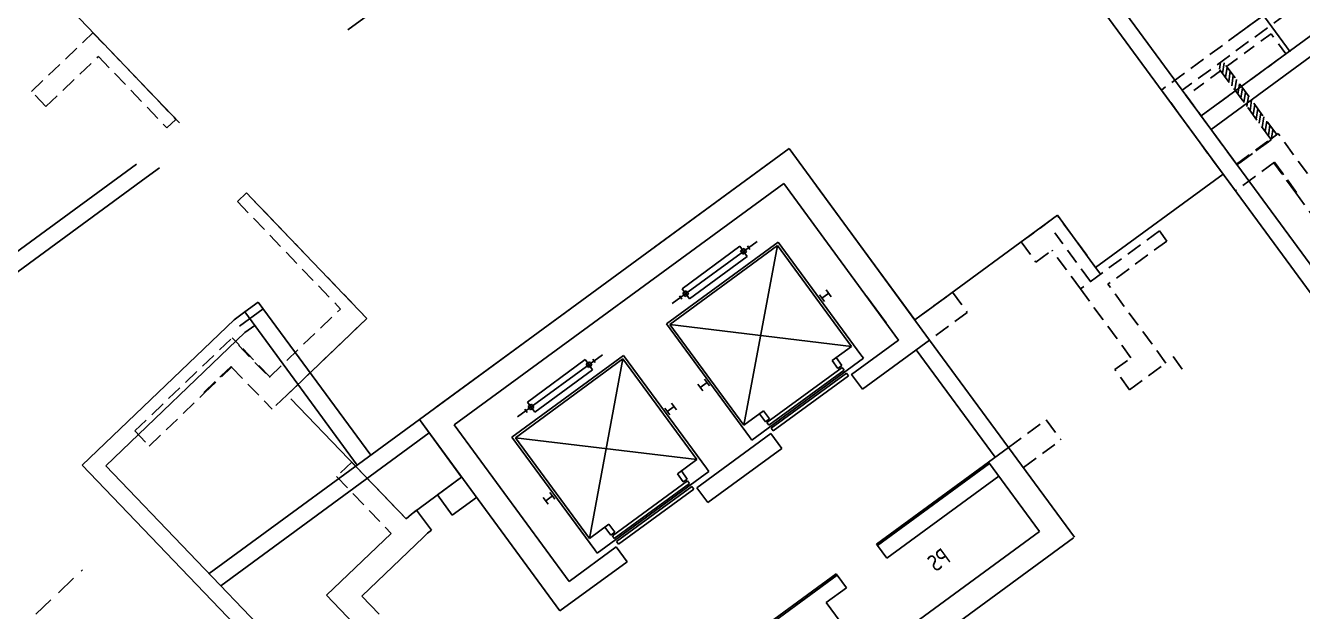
# Model space of a CAD drawing. Header units: millimetres. Extents: x 75184266 to 76346726, y -35077925 to -33679385.
# Drawn here: x 75322664 to 75337979, y -34886807 to -34879772 of the extents above; entities that cross this region are included whole.
import ezdxf
from ezdxf.enums import TextEntityAlignment as Align

# ---------------------------------------------------------------- set-up
doc = ezdxf.new("R2010")
doc.units = ezdxf.units.MM
doc.header["$LTSCALE"] = 50
doc.header["$MEASUREMENT"] = 0
for name, pattern in [('HIDDEN2', [0.1875, 0.125, -0.0625]), ('XR-지하3층$0$-HID', [2.5, 1.5, -1]), ('XR-지하3층$0$H', [1.3, 0.8, -0.5]), ('XR-지하3층$0$HIDDEN', [0.375, 0.25, -0.125])]:
    doc.linetypes.add(name, pattern=pattern)
doc.layers.add('건축', color=8, linetype='CONTINUOUS', plot=False)
doc.styles.add('ANU-TEXT 0', font='', dxfattribs={"width": 0.8})
doc.styles.get('ANU-TEXT 0').set_extended_font_data('Malgun Gothic')

msp = doc.modelspace()

# ---------------------------------------------------------------- hatches: boundary and pattern name
at = {"layer": '건축', "linetype": 'HIDDEN2', "ltscale": 30}
h = msp.add_hatch(dxfattribs=at)
h.set_pattern_fill('ANSI31', color=256, scale=350, angle=36.2651, style=0)
h.set_pattern_definition([(81.26512969, (-4720024.637, -52886466.726), (-43.242572019, 6.64397962), [])])
h.paths.add_polyline_path([(75337020, -34880195), (75336948, -34880248), (75337599, -34881135), (75337671, -34881082)])

# ---------------------------------------------------------------- linework, layer by layer
at = {"layer": '건축', "ltscale": 100}
for p, q in [((75336764, -34880858, 0), (75343882, -34875636, 0)), ((75336882, -34881020, 0), (75344000, -34875798, 0)), ((75335219, -34878751), (75338582, -34883338, 0)), ((75335058, -34878869), (75338539, -34883618, 0)), ((75325229, -34883382, 0), (75325514, -34883173, 0))]:
    msp.add_line(p, q, dxfattribs=at)
at = {"layer": '건축', "ltscale": 0.5}
for p, q in [((75326530, -34879824, 0), (75328950, -34878051, 0)), ((75313683, -34888995, 0), (75323993, -34881437, 0)), ((75313683, -34889243, 0), (75324111, -34881598, 0)), ((75324272, -34881480, 0), (75324111, -34881598, 0)), ((75325455, -34883093, 0), (75325294, -34883211, 0)), ((75325455, -34883093, 0), (75326804, -34884931, 0)), ((75325165, -34883305, 0), (75325294, -34883211, 0)), ((75325165, -34883306, 0), (75325293, -34883211, 0)), ((75325294, -34883211, 0), (75326643, -34885049, 0)), ((75323342, -34885051, 0), (75325165, -34883306, 0)), ((75325293, -34883459, 0), (75325412, -34883373, 0)), ((75325294, -34883459, 0), (75325412, -34883372, 0)), ((75323625, -34885057, 0), (75325293, -34883459, 0)), ((75333507, -34883548, 0), (75334453, -34884838, 0)), ((75333346, -34883666, 0), (75334292, -34884956, 0)), ((75327387, -34884503, 0), (75324866, -34886352, 0)), ((75327505, -34884664, 0), (75325006, -34886498, 0)), ((75327060, -34888933, 0), (75323342, -34885051, 0)), ((75327205, -34888794, 0), (75323625, -34885057, 0))]:
    msp.add_line(p, q, dxfattribs=at)
at = {"layer": '건축'}
for p, q in [((75337122, -34879119, 0), (75337832, -34880087, 0)), ((75327387, -34884503, 0), (75331821, -34881250, 0)), ((75331821, -34881250, 0), (75333507, -34883548, 0)), ((75327806, -34884568, 0), (75331757, -34881669, 0)), ((75331757, -34881669, 0), (75327806, -34884568, 0)), ((75331757, -34881669, 0), (75333135, -34883548, 0)), ((75330351, -34883354, 0), (75331690, -34882372, 0)), ((75331437, -34882365, 0), (75330421, -34883111, 0)), ((75331690, -34882372, 0), (75332683, -34883727, 0)), ((75331683, -34882414, 0), (75330393, -34883361, 0)), ((75330538, -34882932, 0), (75331231, -34882423, 0)), ((75331231, -34882423, 0), (75331320, -34882544, 0)), ((75331240, -34882478, 0), (75331281, -34882449, 0)), ((75331270, -34882519, 0), (75331240, -34882478, 0)), ((75331310, -34882489, 0), (75331270, -34882519, 0)), ((75331280, -34884570, 0), (75331683, -34882414, 0)), ((75331281, -34882449, 0), (75331310, -34882489, 0)), ((75331351, -34882460, 0), (75331321, -34882419, 0)), ((75332570, -34883624, 0), (75331683, -34882414, 0)), ((75331320, -34882544, 0), (75330626, -34883053, 0)), ((75330626, -34883053, 0), (75330538, -34882932, 0)), ((75330587, -34882958, 0), (75330547, -34882987, 0)), ((75330547, -34882987, 0), (75330577, -34883027, 0)), ((75330617, -34882998, 0), (75330587, -34882958, 0)), ((75332296, -34882988, 0), (75332215, -34883047, 0)), ((75332326, -34883028, 0), (75332267, -34882947, 0)), ((75330536, -34883057, 0), (75330507, -34883017, 0)), ((75330577, -34883027, 0), (75330617, -34882998, 0)), ((75332245, -34883087, 0), (75332186, -34883006, 0)), ((75332984, -34883342, 0), (75332748, -34883020, 0)), ((75331345, -34884709, 0), (75330351, -34883354, 0)), ((75330393, -34883361, 0), (75331280, -34884570, 0)), ((75332570, -34883624, 0), (75330393, -34883361, 0)), ((75333507, -34883548, 0), (75332701, -34884139, 0)), ((75329835, -34883733, 0), (75328497, -34884715, 0)), ((75328566, -34884471, 0), (75329582, -34883726, 0)), ((75330829, -34885087, 0), (75329835, -34883733, 0)), ((75332337, -34883795, 0), (75332570, -34883624, 0)), ((75332683, -34883727, 0), (75332683, -34883727, 0)), ((75332683, -34883727, 0), (75332713, -34883767, 0)), ((75328539, -34884721, 0), (75329829, -34883775, 0)), ((75329377, -34883784, 0), (75328683, -34884293, 0)), ((75328772, -34884413, 0), (75329465, -34883905, 0)), ((75329465, -34883905, 0), (75329377, -34883784, 0)), ((75329386, -34883839, 0), (75329426, -34883809, 0)), ((75329416, -34883879, 0), (75329386, -34883839, 0)), ((75329456, -34883850, 0), (75329416, -34883879, 0)), ((75329426, -34885930, 0), (75329829, -34883775, 0)), ((75329426, -34883809, 0), (75329456, -34883850, 0)), ((75329496, -34883820, 0), (75329467, -34883780, 0)), ((75329829, -34883775, 0), (75330716, -34884984, 0)), ((75332713, -34883767, 0), (75331374, -34884749, 0)), ((75331556, -34884540, 0), (75332459, -34883878, 0)), ((75332483, -34883910, 0), (75331580, -34884572, 0)), ((75332408, -34883892, 0), (75332337, -34883795, 0)), ((75332385, -34883760, 0), (75332456, -34883856, 0)), ((75332456, -34883856, 0), (75332408, -34883892, 0)), ((75332459, -34883878, 0), (75332483, -34883910, 0)), ((75330756, -34884117, 0), (75330837, -34884058, 0)), ((75330866, -34884099, 0), (75330807, -34884018, 0)), ((75331606, -34884608, 0), (75332509, -34883945, 0)), ((75332532, -34883978, 0), (75331629, -34884640, 0)), ((75332509, -34883945, 0), (75332532, -34883978, 0)), ((75330786, -34884158, 0), (75330726, -34884077, 0)), ((75328683, -34884293, 0), (75328772, -34884413, 0)), ((75328733, -34884318, 0), (75328693, -34884348, 0)), ((75328693, -34884348, 0), (75328722, -34884388, 0)), ((75328722, -34884388, 0), (75328762, -34884358, 0)), ((75328762, -34884358, 0), (75328733, -34884318, 0)), ((75330391, -34884448, 0), (75330331, -34884367, 0)), ((75330442, -34884348, 0), (75330361, -34884407, 0)), ((75330471, -34884388, 0), (75330412, -34884308, 0)), ((75329072, -34886801, 0), (75327387, -34884503, 0)), ((75328682, -34884418, 0), (75328652, -34884377, 0)), ((75331280, -34884570, 0), (75331514, -34884398, 0)), ((75331537, -34884531, 0), (75331466, -34884434, 0)), ((75331514, -34884398, 0), (75331585, -34884495, 0)), ((75331585, -34884495, 0), (75331537, -34884531, 0)), ((75329184, -34886446, 0), (75327806, -34884568, 0)), ((75331603, -34884672, 0), (75330716, -34885322, 0)), ((75331580, -34884572, 0), (75331556, -34884540, 0)), ((75331733, -34884849, 0), (75331603, -34884672, 0)), ((75331629, -34884640, 0), (75331606, -34884608, 0)), ((75328497, -34884715, 0), (75329490, -34886069, 0)), ((75329426, -34885930, 0), (75328539, -34884721, 0)), ((75330716, -34884984, 0), (75328539, -34884721, 0)), ((75331374, -34884749, 0), (75331345, -34884709, 0)), ((75331345, -34884709, 0), (75331345, -34884709, 0)), ((75330716, -34884984, 0), (75330482, -34885156, 0)), ((75331733, -34884849, 0), (75330846, -34885500, 0)), ((75334212, -34885015, 0), (75334454, -34884837, 0)), ((75329520, -34886109, 0), (75330858, -34885128, 0)), ((75330601, -34885217, 0), (75330530, -34885120, 0)), ((75330858, -34885128, 0), (75330829, -34885087, 0)), ((75330829, -34885087, 0), (75330829, -34885087, 0)), ((75332870, -34886000, 0), (75334212, -34885015, 0)), ((75332882, -34886016, 0), (75334224, -34885031, 0)), ((75327605, -34885408, 0), (75327894, -34885195, 0)), ((75330605, -34885238, 0), (75329702, -34885901, 0)), ((75329725, -34885933, 0), (75330628, -34885270, 0)), ((75330482, -34885156, 0), (75330553, -34885252, 0)), ((75330553, -34885252, 0), (75330601, -34885217, 0)), ((75330628, -34885270, 0), (75330605, -34885238, 0)), ((75332994, -34886169, 0), (75334337, -34885184, 0)), ((75327782, -34885649, 0), (75328072, -34885437, 0)), ((75328931, -34885518, 0), (75328872, -34885438, 0)), ((75328902, -34885478, 0), (75328982, -34885419, 0)), ((75329012, -34885459, 0), (75328953, -34885378, 0)), ((75330654, -34885306, 0), (75329751, -34885968, 0)), ((75329775, -34886001, 0), (75330678, -34885338, 0)), ((75330678, -34885338, 0), (75330654, -34885306, 0)), ((75330846, -34885500, 0), (75330716, -34885322, 0)), ((75327291, -34885638, 0), (75327354, -34885591, 0)), ((75327354, -34885591, 0), (75327531, -34885833, 0)), ((75327354, -34885591, 0), (75327531, -34885833, 0)), ((75327229, -34885697, 0), (75327291, -34885638, 0)), ((75327049, -34885870, 0), (75326272, -34886613, 0)), ((75327437, -34885914, 0), (75327485, -34885868, 0)), ((75327485, -34885868, 0), (75327531, -34885833, 0)), ((75329660, -34885759, 0), (75329426, -34885930, 0)), ((75329611, -34885794, 0), (75329682, -34885891, 0)), ((75329731, -34885856, 0), (75329660, -34885759, 0)), ((75329682, -34885891, 0), (75329731, -34885856, 0)), ((75329702, -34885901, 0), (75329725, -34885933, 0)), ((75327437, -34885914, 0), (75326697, -34886623, 0)), ((75329749, -34886032, 0), (75329184, -34886446, 0)), ((75329879, -34886210, 0), (75329749, -34886032, 0)), ((75329751, -34885968, 0), (75329775, -34886001, 0)), ((75329879, -34886210, 0), (75329072, -34886801, 0)), ((75329490, -34886069, 0), (75329490, -34886069, 0)), ((75329490, -34886069, 0), (75329520, -34886109, 0)), ((75330411, -34887803, 0), (75332386, -34886355, 0)), ((75330955, -34887429, 0), (75332398, -34886371, 0)), ((75326690, -34887049, 0), (75326272, -34886613, 0)), ((75326906, -34886841, 0), (75326697, -34886623, 0)), ((75332268, -34886701, 0), (75332510, -34886524, 0)), ((75333372, -34888205, 0), (75332268, -34886701, 0))]:
    msp.add_line(p, q, dxfattribs=at)
at = {"layer": '건축', "linetype": 'HIDDEN2', "ltscale": 30}
for p, q in [((75337698, -34879512, 0), (75336287, -34880547, 0)), ((75323364, -34879963, 0), (75323472, -34879859, 0)), ((75323472, -34879859, 0), (75324468, -34880899, 0)), ((75324360, -34881002, 0), (75324468, -34880899, 0)), ((75324360, -34881002, 0), (75324468, -34880899, 0)), ((75337642, -34881414, 0), (75337174, -34881757, 0)), ((75325204, -34881884, 0), (75325312, -34881780, 0)), ((75325204, -34881884, 0), (75325312, -34881780, 0)), ((75325312, -34881780, 0), (75326758, -34883289, 0)), ((75334604, -34882371, 0), (75335040, -34882051, 0)), ((75335557, -34882757, 0), (75335040, -34882051, 0)), ((75334604, -34882371, 0), (75334782, -34882613, 0)), ((75335436, -34882846, 0), (75335007, -34882261, 0)), ((75336352, -34882360, 0), (75335646, -34882878, 0)), ((75334782, -34882613, 0), (75334975, -34882471, 0)), ((75335315, -34882934, 0), (75334975, -34882471, 0)), ((75333330, -34883306, 0), (75333782, -34882974, 0)), ((75333782, -34882974, 0), (75333959, -34883216, 0)), ((75335922, -34883761, 0), (75335315, -34882934, 0)), ((75336341, -34883825, 0), (75335646, -34882878, 0)), ((75333959, -34883216, 0), (75333507, -34883548, 0)), ((75325136, -34883873, 0), (75325620, -34884379, 0)), ((75335728, -34883903, 0), (75335922, -34883761, 0)), ((75335906, -34884145, 0), (75336341, -34883825, 0)), ((75325801, -34884206, 0), (75325801, -34884206, 0)), ((75325801, -34884206, 0), (75325801, -34884206, 0)), ((75334454, -34884837, 0), (75334906, -34884506, 0)), ((75334632, -34885079, 0), (75335083, -34884748, 0)), ((75326576, -34885014, 0), (75326395, -34885187, 0)), ((75326395, -34885187, 0), (75327049, -34885870, 0))]:
    msp.add_line(p, q, dxfattribs=at)
at = {"layer": '건축', "linetype": 'XR-지하3층$0$HIDDEN', "ltscale": 20}
msp.add_line((75320080, -34889435, 0), (75323345, -34886308, 0), dxfattribs=at)
at = {"layer": '건축', "linetype": 'XR-지하3층$0$H', "ltscale": 50, "elevation": 0}
msp.add_lwpolyline([(75343963, -34874916), (75336287, -34880547), (75337026, -34881555), (75335498, -34882676), (75335040, -34882051), (75333330, -34883306), (75331821, -34881250), (75327387, -34884503), (75327894, -34885195), (75327291, -34885638), (75327229, -34885697), (75325801, -34884206), (75326758, -34883289), (75321321, -34877613), (75320454, -34878443), (75317750, -34875619), (75312030, -34881097), (75313016, -34882127), (75312088, -34883015), (75319375, -34890624), (75319772, -34890243), (75323995, -34894652), (75326837, -34899828)], dxfattribs=at)
at = {"layer": '건축', "linetype": 'HIDDEN2', "ltscale": 30, "elevation": 0}
for points in [[(75337786, -34879633), (75336537, -34880550)], [(75322736, -34880564), (75323364, -34879963)], [(75322908, -34880745), (75323537, -34880143)], [(75323537, -34880143), (75324360, -34881002)], [(75337671, -34881082), (75337020, -34880195)], [(75337599, -34881135), (75336948, -34880248)], [(75322908, -34880745), (75322736, -34880564)], [(75337174, -34881757), (75336287, -34880547)], [(75337187, -34881437), (75336537, -34880550)], [(75337187, -34881437), (75337193, -34881445), (75337604, -34881143), (75337599, -34881135)], [(75337687, -34881070), (75337599, -34881135)], [(75338705, -34882457), (75337687, -34881070)], [(75337900, -34881782), (75337908, -34881777), (75337642, -34881414), (75337634, -34881420)], [(75325204, -34881884), (75326442, -34883176)], [(75338503, -34882605), (75337900, -34881782)], [(75336263, -34882239), (75335315, -34882934)], [(75336263, -34882239), (75336352, -34882360)], [(75325593, -34883989), (75326442, -34883176)], [(75325801, -34884206), (75326758, -34883289)], [(75323974, -34884640), (75325144, -34883520), (75325227, -34883606)], [(75325227, -34883606), (75325220, -34883613), (75325586, -34883996), (75325593, -34883989)], [(75336537, -34883898), (75336407, -34883721)], [(75324811, -34884184), (75324804, -34884177), (75325129, -34883866), (75325136, -34883873)], [(75335906, -34884145), (75335728, -34883903)], [(75324147, -34884821), (75324811, -34884184)], [(75325801, -34884206), (75325801, -34884206), (75325620, -34884379)], [(75334906, -34884506), (75335083, -34884748)], [(75323974, -34884640), (75324147, -34884821)], [(75326576, -34885014), (75327229, -34885697)]]:
    msp.add_lwpolyline(points, dxfattribs=at)
at = {"layer": '건축', "linetype": 'XR-지하3층$0$-HID', "ltscale": 2, "elevation": 0}
msp.add_lwpolyline([(75337602, -34879871), (75336586, -34880617), (75336764, -34880858), (75337780, -34880113)], close=True, dxfattribs=at)
at = {"layer": '건축', "linetype": 'HIDDEN2', "ltscale": 30, "elevation": 0}
for points in [[(75337193, -34881445), (75337187, -34881437), (75337599, -34881135), (75337604, -34881143)], [(75337634, -34881420), (75337642, -34881414), (75337908, -34881777), (75337900, -34881782)], [(75325586, -34883996), (75325593, -34883989), (75325227, -34883606), (75325220, -34883613)], [(75324804, -34884177), (75324811, -34884184), (75325136, -34883873), (75325129, -34883866)]]:
    msp.add_lwpolyline(points, close=True, dxfattribs=at)
at = {"layer": '건축', "elevation": 0}
for points in [[(75332701, -34884139), (75332571, -34883962), (75333135, -34883548), (75331757, -34881669)], [(75335244, -34885914), (75334454, -34884837)], [(75334825, -34885849), (75334212, -34885015)], [(75333325, -34886949), (75334825, -34885849)], [(75332882, -34886016), (75332870, -34886000)], [(75332994, -34886169), (75332882, -34886016)], [(75333744, -34887014), (75335232, -34885923)], [(75332398, -34886371), (75332386, -34886355)], [(75332510, -34886524), (75332398, -34886371)]]:
    msp.add_lwpolyline(points, dxfattribs=at)
at = {"layer": '건축', "ltscale": 0.5, "elevation": 0}
msp.add_lwpolyline([(75327605, -34885408), (75327782, -34885649)], dxfattribs=at)
msp.add_lwpolyline([(75327605, -34885408), (75327782, -34885649)], dxfattribs=at)

# ---------------------------------------------------------------- texts
at = {"layer": '건축', "style": 'ANU-TEXT 0', "text_generation_flag": 4, "width": 0.8}
msp.add_text('PS', height=200, rotation=216.2651, dxfattribs=at).set_placement((75333617, -34886186, 0), align=Align.MIDDLE)

doc.saveas('drawing.dxf')
